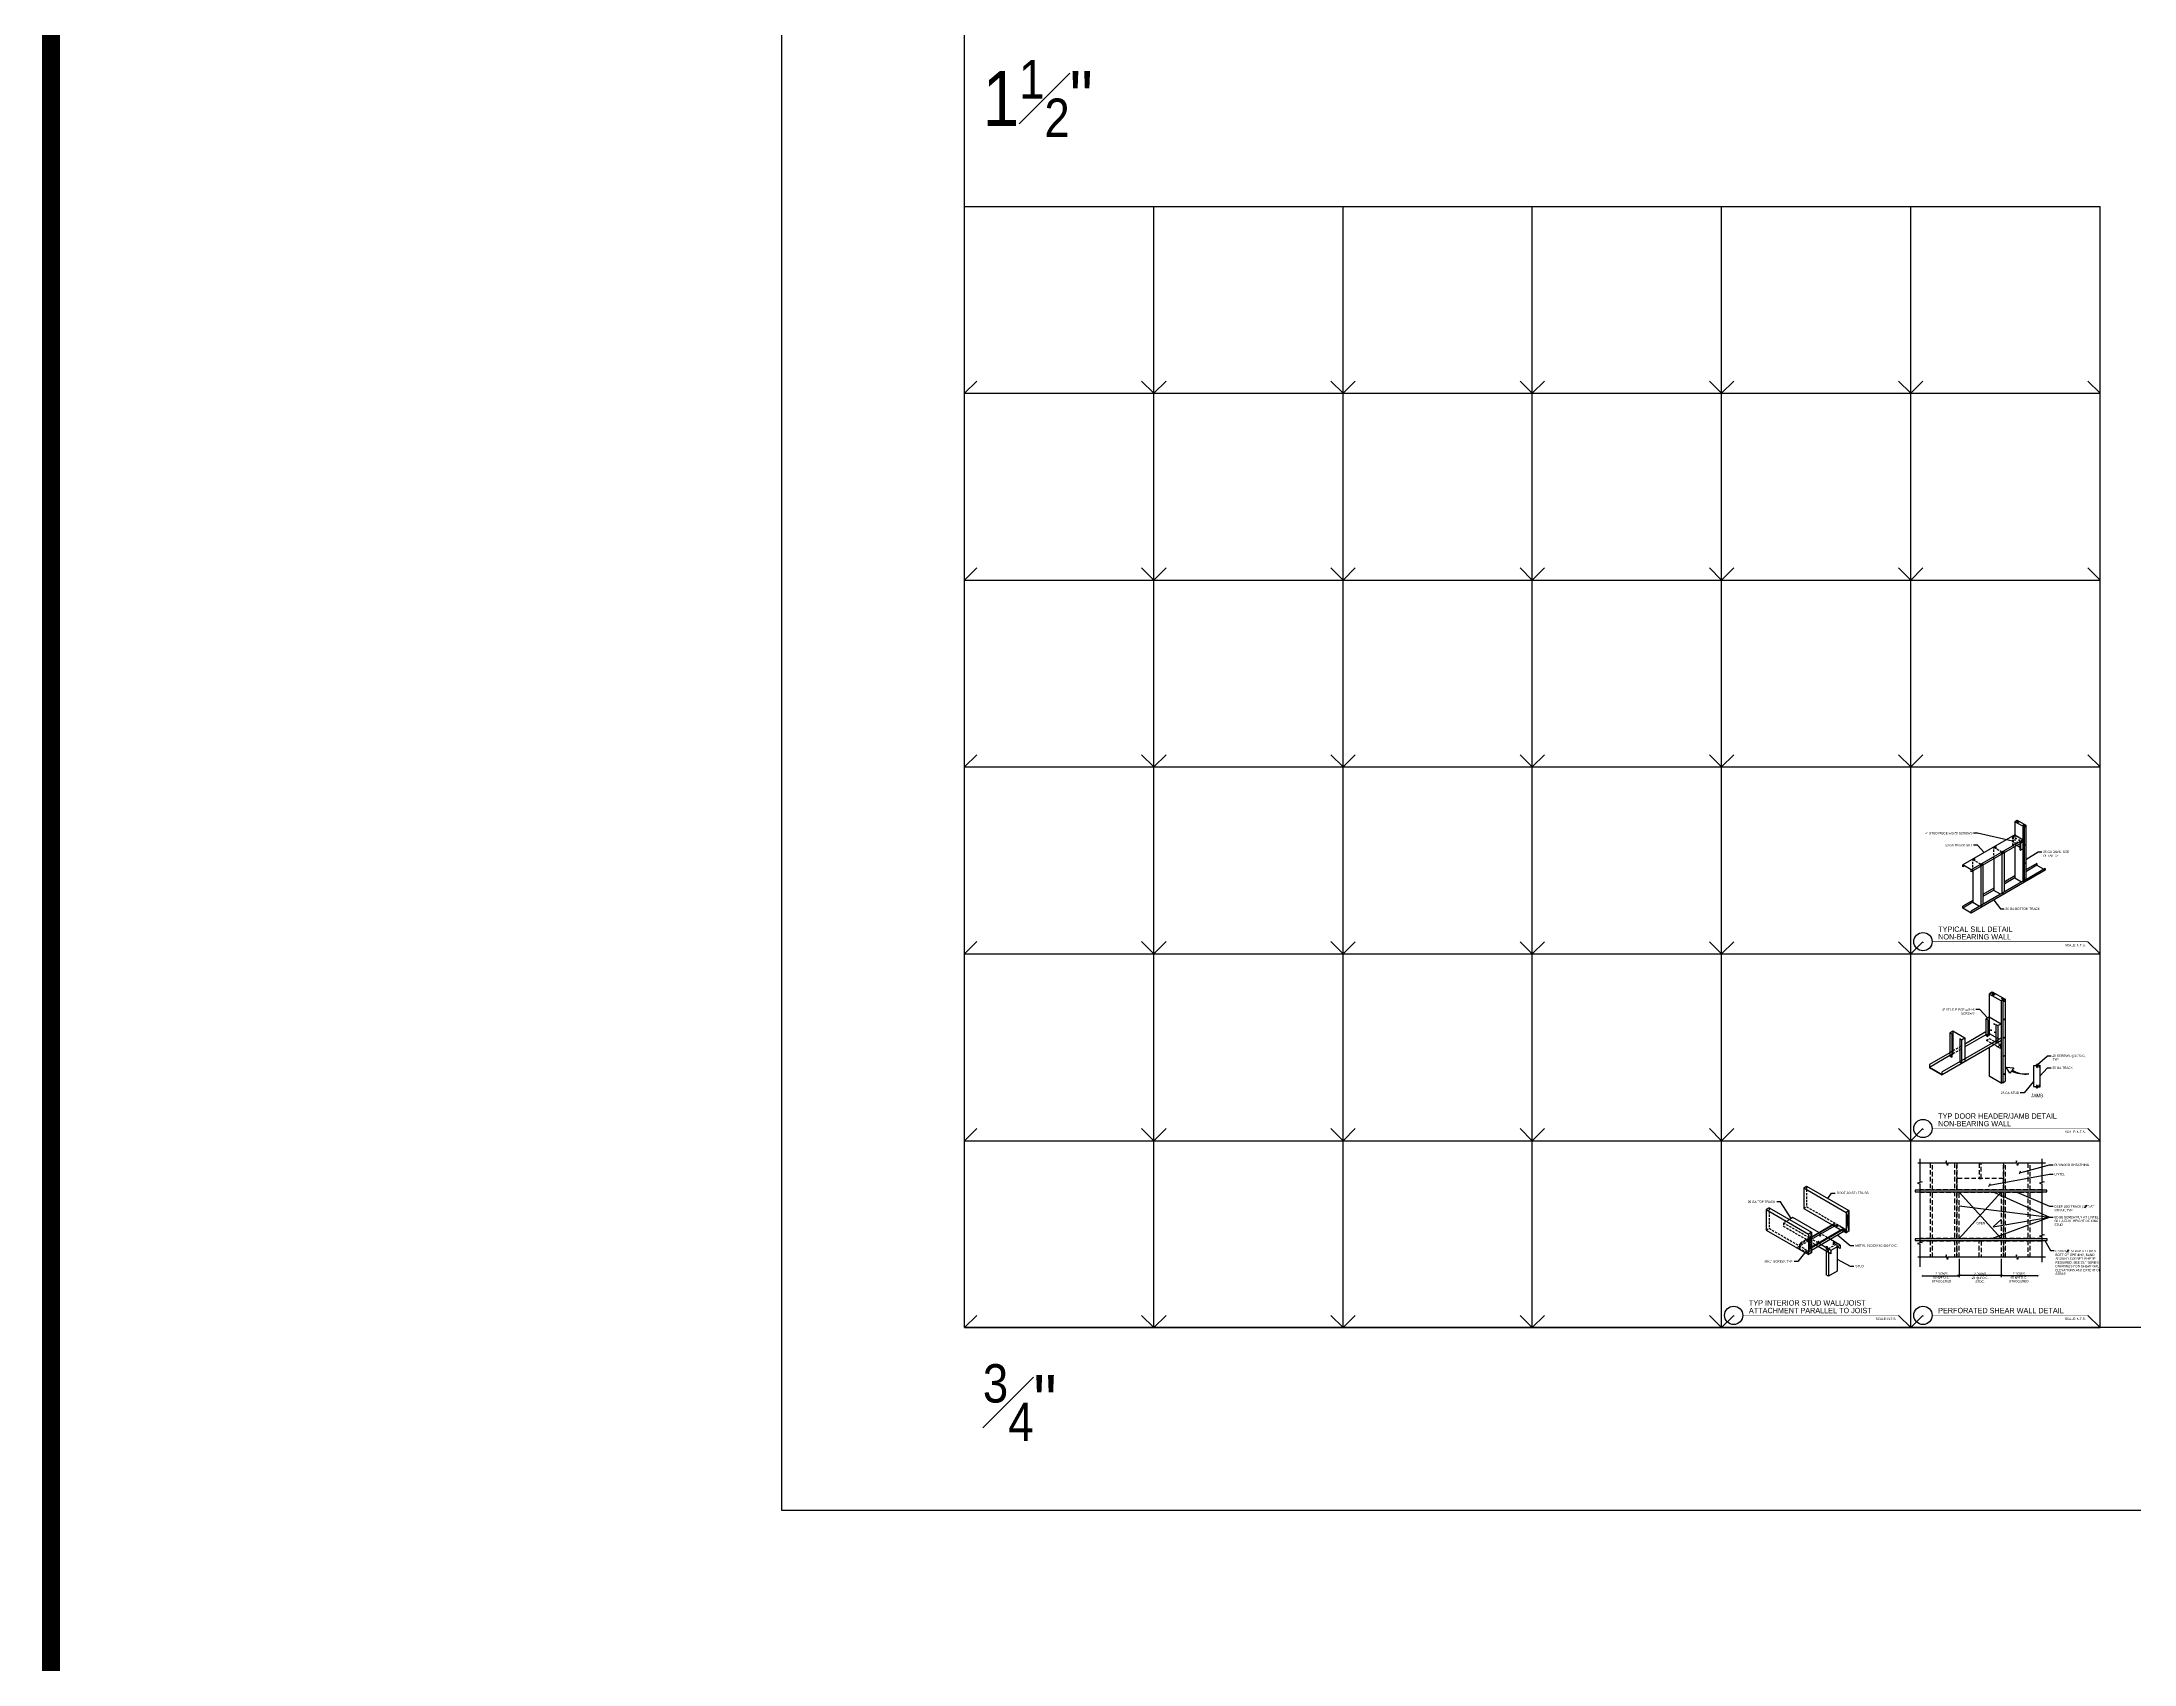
# Model space of a CAD drawing. Header units: inches. Extents: x -16404 to 14624, y -1591 to 16152.
# Drawn here: x -16404 to -15030, y 4939 to 6004 of the extents above; entities that cross this region are included whole.
import ezdxf
from ezdxf.enums import TextEntityAlignment as Align

# ---------------------------------------------------------------- set-up
doc = ezdxf.new("R2010")
doc.units = ezdxf.units.IN
doc.header["$LTSCALE"] = 24
doc.header["$MEASUREMENT"] = 0
for name, pattern in [('DASHED2', [0.375, 0.25, -0.125]), ('HIDDEN', [0.375, 0.25, -0.125]), ('HIDDEN2', [0.1875, 0.125, -0.0625]), ('HIDDEN4', [0.09375, 0.0625, -0.03125])]:
    doc.linetypes.add(name, pattern=pattern)
doc.layers.get('0').update_dxf_attribs({"linetype": 'CONTINUOUS'})
doc.layers.get('DefPoints').update_dxf_attribs({"color": 251, "linetype": 'CONTINUOUS'})
for name, color, linetype in [('S-ANNO-DIMS', 2, 'CONTINUOUS'), ('S-ANNO-NOTE', 4, 'CONTINUOUS'), ('S-BREAK', 2, 'CONTINUOUS'), ('S-NAIL', 2, 'CONTINUOUS'), ('S-SIMPSON', 2, 'CONTINUOUS'), ('S-STEEL', 4, 'CONTINUOUS'), ('S-WOOD', 3, 'CONTINUOUS')]:
    doc.layers.add(name, color=color, linetype=linetype)
doc.layers.add('S-ANNO-GRID-NONPLOT', color=251, linetype='CONTINUOUS', plot=False)
doc.layers.add('S-ANNO-NONPLOT', color=253, linetype='CONTINUOUS', plot=False)
doc.styles.add('Arial', font='arial.ttf', dxfattribs={"width": 0.85})
doc.dimstyles.new('DIM-12$7', dxfattribs={"dimscale": 12, "dimtxt": 0.09375, "dimasz": 0.125, "dimexe": 0.0625, "dimexo": 0.0625, "dimgap": 0.0625, "dimtad": 1, "dimdec": 4, "dimzin": 11, "dimdsep": 46, "dimlunit": 4, "dimtxsty": 'Arial', "dimblk": 'ARCHTICK', "dimcen": 0.125, "dimclrd": 256, "dimclre": 256, "dimclrt": 4, "dimadec": 0, "dimazin": 0, "dimtfac": 0.75, "dimtdec": 4, "dimtofl": 0, "dimtmove": 0, "dimatfit": 3, "dimldrblk": 'ARCHTICK', "dimfxl": 1, "dimfrac": 1, "dimtolj": 1, "dimtzin": 11, "dimarcsym": 0})
doc.dimstyles.new('DIM-16$7', dxfattribs={"dimscale": 16, "dimtxt": 0.008459, "dimasz": 0.109375, "dimexe": 0.0625, "dimexo": 0.0625, "dimgap": 0.0625, "dimtad": 1, "dimdec": 4, "dimzin": 11, "dimdsep": 46, "dimlunit": 4, "dimtxsty": 'Arial', "dimblk": 'ARCHTICK', "dimcen": 0.125, "dimclrd": 256, "dimclre": 256, "dimclrt": 4, "dimadec": 0, "dimazin": 0, "dimtfac": 0.75, "dimtdec": 4, "dimtofl": 0, "dimtmove": 0, "dimatfit": 3, "dimfxl": 1, "dimfrac": 1, "dimtolj": 1, "dimtzin": 11, "dimarcsym": 0})
doc.dimstyles.new('DIM-16_Se', dxfattribs={"dimscale": 16, "dimtxt": 0.09375, "dimasz": 0.109375, "dimexe": 0.0625, "dimexo": 0.0625, "dimgap": 0.0625, "dimtad": 1, "dimdec": 4, "dimzin": 11, "dimdsep": 46, "dimlunit": 4, "dimtxsty": 'Arial', "dimblk": 'ARCHTICK', "dimcen": 0.125, "dimdle": 0.0625, "dimclrd": 256, "dimclre": 256, "dimclrt": 4, "dimadec": 0, "dimazin": 0, "dimtfac": 0.75, "dimtdec": 4, "dimtmove": 0, "dimatfit": 3, "dimfxl": 1, "dimfrac": 1, "dimtolj": 1, "dimtzin": 0, "dimarcsym": 0})

# ---------------------------------------------------------------- blocks, each defined once
blk = doc.blocks.new('_ARCHTICK')
at = {"color": 0, "linetype": 'ByBlock', "const_width": 0.15}
blk.add_lwpolyline([(-0.5, -0.5), (0.5, 0.5)], dxfattribs=at)
blk = doc.blocks.new('*D2163')
at = {"layer": 'DefPoints', "color": 0, "transparency": 16777216}
for p in [(-15145.1, 5206.2), (-15117.6, 5206.2), (-15145.1, 5194.1)]:
    blk.add_point(p, dxfattribs=at)
at = {"layer": 'S-ANNO-DIMS', "lineweight": -2, "transparency": 16777216}
for p, q in [((-15145.1, 5205.2), (-15145.1, 5193.1)), ((-15117.6, 5205.2), (-15117.6, 5193.1)), ((-15116.6, 5194.1), (-15146.1, 5194.1))]:
    blk.add_line(p, q, dxfattribs=at)
at = {"layer": 'S-ANNO-DIMS', "lineweight": -2, "transparency": 16777216, "xscale": 1.75, "yscale": 1.75, "zscale": 1.75, "rotation": 180}
blk.add_blockref('_ARCHTICK', (-15145.1, 5194.1), dxfattribs=at)
at = {"layer": 'S-ANNO-DIMS', "lineweight": -2, "transparency": 16777216, "xscale": 1.75, "yscale": 1.75, "zscale": 1.75}
blk.add_blockref('_ARCHTICK', (-15117.6, 5194.1), dxfattribs=at)
blk = doc.blocks.new('no8x3-4 Sht Mtl Screw')
at = {"color": 2}
for p, q in [((-0.28, 0.22), (-0.28, 0.06)), ((0.2, 0.3), (-0.2, 0.3)), ((-0.12, 0.06), (-0.12, 0.22)), ((-0.09, -0.75), (-0.09, 0)), ((0.09, 0), (0.09, -1.06)), ((0.12, 0.22), (0.12, 0.06)), ((0.28, 0.06), (0.28, 0.22)), ((0.13, -0.35), (-0.13, -0.21)), ((0.13, -0.47), (-0.13, -0.33)), ((0.13, -0.58), (-0.13, -0.45)), ((0.13, -0.71), (-0.13, -0.57)), ((0.13, -0.83), (-0.13, -0.69)), ((0.13, -0.23), (-0.12, -0.1)), ((0, -1.01), (-0.08, -0.84)), ((0.09, -1.06), (0.07, -1.06))]:
    blk.add_line(p, q, dxfattribs=at)
blk.add_lwpolyline([(0.41, 0.06), (0.41, 0), (-0.41, 0), (-0.41, 0.06)], close=True, dxfattribs=at)
for centre, radius, start, end in [((-0.2, 0.22), 0.0799, 90, 180), ((-0.21, 0.15), 0.114, 37.84757, 125.92075), ((0, 0.06), 0.2, 53.1301, 126.8699), ((0.21, 0.15), 0.114, 54.07925, 142.15243), ((0.2, 0.22), 0.0799, 0, 90), ((0.08, -0.76), 0.176, 174.79738, 205.03208), ((0.08, -0.97), 0.0903, 205.79384, 275.82256)]:
    blk.add_arc(centre, radius, start, end, dxfattribs=at)
blk = doc.blocks.new('Se_24x36_DETAILS_GRID')
for p, q in [((0, 23), (7.767, 23)), ((0, 15.333), (0, 23)), ((7.767, 23), (15.535, 23)), ((7.767, 15.333), (7.767, 23)), ((15.535, 23), (23.302, 23)), ((15.535, 15.333), (15.535, 23)), ((23.302, 23), (31.07, 23)), ((23.302, 15.333), (23.302, 23)), ((31.07, 15.333), (31.07, 23)), ((0, 15.333), (0.5, 15.833)), ((7.767, 15.333), (8.267, 15.833)), ((15.535, 15.333), (16.035, 15.833)), ((23.302, 15.333), (23.802, 15.833)), ((0, 15.333), (7.767, 15.333)), ((0, 7.667), (0, 15.333)), ((7.767, 15.333), (15.535, 15.333)), ((7.767, 7.667), (7.767, 15.333)), ((15.535, 15.333), (23.302, 15.333)), ((15.535, 7.667), (15.535, 15.333)), ((23.302, 15.333), (31.07, 15.333)), ((23.302, 7.667), (23.302, 15.333)), ((31.07, 7.667), (31.07, 15.333)), ((0, 7.667), (0.5, 8.167)), ((7.767, 7.667), (8.267, 8.167)), ((15.535, 7.667), (16.035, 8.167)), ((23.302, 7.667), (23.802, 8.167)), ((0, 7.667), (7.767, 7.667)), ((0, 0), (0, 7.667)), ((7.767, 7.667), (15.535, 7.667)), ((7.767, 0), (7.767, 7.667)), ((15.535, 7.667), (23.302, 7.667)), ((15.535, 0), (15.535, 7.667)), ((23.302, 7.667), (31.07, 7.667)), ((23.302, 0), (23.302, 7.667)), ((31.07, 0), (31.07, 7.667)), ((0, 0), (0.5, 0.5)), ((0, 0), (7.767, 0)), ((7.767, 0), (8.267, 0.5)), ((7.767, 0), (15.535, 0)), ((15.535, 0), (16.035, 0.5)), ((15.535, 0), (23.302, 0)), ((23.302, 0), (23.802, 0.5)), ((23.302, 0), (31.07, 0))]:
    blk.add_line(p, q)
at = {"linetype": 'DASHED2', "ltscale": 0.5}
for p, q in [((7.767, 15.333), (7.267, 15.833)), ((15.535, 15.333), (15.035, 15.833)), ((23.302, 15.333), (22.802, 15.833)), ((31.07, 15.333), (30.57, 15.833)), ((7.767, 7.667), (7.267, 8.167)), ((15.535, 7.667), (15.035, 8.167)), ((23.302, 7.667), (22.802, 8.167)), ((31.07, 7.667), (30.57, 8.167)), ((7.767, 0), (7.267, 0.5)), ((15.535, 0), (15.035, 0.5)), ((23.302, 0), (22.802, 0.5)), ((31.07, 0), (30.57, 0.5))]:
    blk.add_line(p, q, dxfattribs=at)
blk = doc.blocks.new('*U547')
at = {"const_width": 0.25}
for points in [[(-6, 0, -1), (6, 0, 3.732051)], [(-6, 0, 1), (6, 0, -3.732051)]]:
    blk.add_lwpolyline(points, format="xyb", dxfattribs=at)
blk.add_lwpolyline([(6, 0), (108.3, 0)], dxfattribs=at)
blk.add_circle((0, 0), 6)
at = {"style": 'Arial', "width": 0.85}
blk.add_attdef('#', text='', height=4, dxfattribs=at).set_placement((0, 0), align=Align.MIDDLE_CENTER)
for tag, p in [('DWG_TITLE_1', (10, 8.2)), ('DWG_TITLE_2', (10, 3.2))]:
    blk.add_attdef(tag, text='', height=3.5, dxfattribs=at).set_placement(p, align=Align.MIDDLE_LEFT)
blk.add_attdef('SCALE', text='', height=1.5, dxfattribs=at).set_placement((106.8, -1.5), align=Align.TOP_RIGHT)

msp = doc.modelspace()

# ---------------------------------------------------------------- linework, layer by layer
at = {"color": 2, "const_width": 12}
msp.add_lwpolyline([(-16398.26811, 9600), (-2578.46748, 9600), (-2578.46748, 0), (-16398.26811, 0)], close=True, dxfattribs=at)
at = {"layer": 'S-ANNO-GRID-NONPLOT'}
for p, q in [((-15798.26811, 5896), (-15673.98932, 5896)), ((-15798.26811, 5773.33333), (-15798.26811, 5896)), ((-15673.98932, 5896), (-15549.71052, 5896)), ((-15673.98932, 5773.33333), (-15673.98932, 5896)), ((-15549.71052, 5773.33333), (-15549.71052, 5896)), ((-15798.26811, 5773.33333), (-15790.26811, 5781.33333)), ((-15798.26811, 5773.33333), (-15673.98932, 5773.33333)), ((-15798.26811, 5650.66667), (-15798.26811, 5773.33333)), ((-15673.98932, 5773.33333), (-15681.98932, 5781.33333)), ((-15673.98932, 5773.33333), (-15665.98932, 5781.33333)), ((-15673.98932, 5773.33333), (-15549.71052, 5773.33333)), ((-15673.98932, 5650.66667), (-15673.98932, 5773.33333)), ((-15549.71052, 5773.33333), (-15557.71052, 5781.33333)), ((-15549.71052, 5650.66667), (-15549.71052, 5773.33333)), ((-15798.26811, 5650.66667), (-15790.26811, 5658.66667)), ((-15798.26811, 5650.66667), (-15673.98932, 5650.66667)), ((-15798.26811, 5528), (-15798.26811, 5650.66667)), ((-15673.98932, 5650.66667), (-15681.98932, 5658.66667)), ((-15673.98932, 5650.66667), (-15665.98932, 5658.66667)), ((-15673.98932, 5650.66667), (-15549.71052, 5650.66667)), ((-15673.98932, 5528), (-15673.98932, 5650.66667)), ((-15549.71052, 5650.66667), (-15557.71052, 5658.66667)), ((-15549.71052, 5528), (-15549.71052, 5650.66667)), ((-15798.26811, 5528), (-15790.26811, 5536)), ((-15798.26811, 5528), (-15673.98932, 5528)), ((-15798.26811, 5405.33333), (-15798.26811, 5528)), ((-15798.26811, 5528), (-15673.98932, 5528)), ((-15673.98932, 5528), (-15681.98932, 5536)), ((-15673.98932, 5528), (-15665.98932, 5536)), ((-15673.98932, 5528), (-15549.71052, 5528)), ((-15673.98932, 5405.33333), (-15673.98932, 5528)), ((-15673.98932, 5528), (-15549.71052, 5528)), ((-15549.71052, 5528), (-15557.71052, 5536)), ((-15549.71052, 5405.33333), (-15549.71052, 5528)), ((-15798.26811, 5405.33333), (-15790.26811, 5413.33333)), ((-15798.26811, 5405.33333), (-15673.98932, 5405.33333)), ((-15798.26811, 5282.66667), (-15798.26811, 5405.33333)), ((-15673.98932, 5405.33333), (-15681.98932, 5413.33333)), ((-15673.98932, 5405.33333), (-15665.98932, 5413.33333)), ((-15673.98932, 5405.33333), (-15549.71052, 5405.33333)), ((-15673.98932, 5282.66667), (-15673.98932, 5405.33333)), ((-15549.71052, 5405.33333), (-15557.71052, 5413.33333)), ((-15549.71052, 5282.66667), (-15549.71052, 5405.33333)), ((-15798.26811, 5282.66667), (-15790.26811, 5290.66667)), ((-15673.98932, 5282.66667), (-15681.98932, 5290.66667)), ((-15673.98932, 5282.66667), (-15665.98932, 5290.66667)), ((-15549.71052, 5282.66667), (-15557.71052, 5290.66667)), ((-15798.26811, 5282.66667), (-15673.98932, 5282.66667)), ((-15798.26811, 5160), (-15798.26811, 5282.66667)), ((-15673.98932, 5282.66667), (-15549.71052, 5282.66667)), ((-15673.98932, 5160), (-15673.98932, 5282.66667)), ((-15549.71052, 5160), (-15549.71052, 5282.66667)), ((-15798.26811, 5160), (-15790.26811, 5168)), ((-15673.98932, 5160), (-15681.98932, 5168)), ((-15673.98932, 5160), (-15665.98932, 5168)), ((-15549.71052, 5160), (-15557.71052, 5168)), ((-15798.26811, 5160), (-15673.98932, 5160)), ((-15673.98932, 5160), (-15549.71052, 5160))]:
    msp.add_line(p, q, dxfattribs=at)
msp.add_lwpolyline([(-13183.31796, 5160), (-15798.26811, 5160), (-15798.26811, 6720), (-13183.31796, 6720)], close=True, dxfattribs=at)
at = {"layer": 'S-ANNO-NONPLOT', "color": 6}
msp.add_lwpolyline([(-13063.31796, 5040), (-15918.26811, 5040), (-15918.26811, 6840), (-13063.31796, 6840)], close=True, dxfattribs=at)
at = {"layer": 'S-ANNO-NOTE', "color": 1}
for p, q in [((-15145.06323, 5248.91946), (-15117.56324, 5218.41946)), ((-15117.56324, 5248.91946), (-15145.06323, 5218.41946))]:
    msp.add_line(p, q, dxfattribs=at)
at = {"layer": 'S-ANNO-NOTE', "color": 2}
msp.add_lwpolyline([(-15110.17684, 5329.19805, 0.205130581), (-15099.40116, 5326.61635, -0.1587507016), (-15110.75437, 5328.26726), (-15111.74321, 5326.92861), (-15114.13427, 5330.87981), (-15109.28989, 5330.40902)], format="xyb", close=True, dxfattribs=at)
at = {"layer": 'S-BREAK'}
for points in [[(-15171.00263, 5270.87246), (-15171.00263, 5255.95356), (-15169.44593, 5255.57498), (-15172.55934, 5254.81784), (-15171.00263, 5254.43926), (-15171.00263, 5216.29362), (-15169.44593, 5215.91505), (-15172.55934, 5215.1579), (-15171.00263, 5214.77932), (-15171.00263, 5199.79994)], [(-15088.46638, 5267.91399), (-15106.3215, 5267.91399), (-15106.70007, 5266.35729), (-15107.45722, 5269.4707), (-15107.83579, 5267.91399), (-15152.42316, 5267.91399), (-15152.80173, 5266.35729), (-15153.55888, 5269.4707), (-15153.93745, 5267.91399), (-15172.20093, 5267.91399)], [(-15090.74271, 5270.87246), (-15090.74271, 5255.95356), (-15089.18601, 5255.57498), (-15092.29941, 5254.81784), (-15090.74271, 5254.43926), (-15090.74271, 5221.22076), (-15089.18601, 5220.84218), (-15092.29941, 5220.08504), (-15090.74271, 5219.70646), (-15090.74271, 5202.90862)], [(-15088.46638, 5206.18059), (-15106.3215, 5206.18059), (-15106.70007, 5204.62389), (-15107.45722, 5207.7373), (-15107.83579, 5206.18059), (-15152.42316, 5206.18059), (-15152.80173, 5204.62389), (-15153.55888, 5207.7373), (-15153.93745, 5206.18059), (-15172.20093, 5206.18059)]]:
    msp.add_lwpolyline(points, dxfattribs=at)
at = {"layer": 'S-SIMPSON', "color": 4}
for points in [[(-15105.73905, 5491.72802), (-15106.43308, 5492.12872), (-15106.08607, 5491.92837), (-15106.08607, 5491.52684), (-15106.08607, 5492.3299)], [(-15102.42923, 5489.8171), (-15103.12326, 5490.2178), (-15102.77625, 5490.01745), (-15102.77625, 5489.61592), (-15102.77625, 5490.41897)], [(-15101.66055, 5488.96157), (-15102.35458, 5488.56087), (-15102.00756, 5488.76122), (-15102.00756, 5488.35969), (-15102.00756, 5489.16275)], [(-15116.03868, 5472.04721), (-15116.73271, 5471.64651), (-15116.38569, 5471.84686), (-15116.38569, 5471.44533), (-15116.38569, 5472.24839)], [(-15103.71108, 5479.03845), (-15104.40511, 5478.63775), (-15104.05809, 5478.8381), (-15104.05809, 5478.43657), (-15104.05809, 5479.23963)], [(-15101.66055, 5476.96157), (-15102.35458, 5476.56087), (-15102.00756, 5476.76122), (-15102.00756, 5476.35969), (-15102.00756, 5477.16275)], [(-15129.89509, 5464.04721), (-15130.58912, 5463.64651), (-15130.2421, 5463.84686), (-15130.2421, 5463.44533), (-15130.2421, 5464.24839)], [(-15101.66055, 5464.96157), (-15102.35458, 5464.56087), (-15102.00756, 5464.76122), (-15102.00756, 5464.35969), (-15102.00756, 5465.16275)], [(-15116.03868, 5444.8516), (-15116.73271, 5444.4509), (-15116.38569, 5444.65125), (-15116.38569, 5444.24972), (-15116.38569, 5445.05278)], [(-15102.11443, 5452.89077), (-15102.80846, 5452.49007), (-15102.46144, 5452.69042), (-15102.46144, 5452.28889), (-15102.46144, 5453.09195)], [(-15101.61865, 5454.4405), (-15102.31268, 5454.0398), (-15101.96567, 5454.24015), (-15101.96567, 5453.83862), (-15101.96567, 5454.64167)], [(-15100.28907, 5453.94464), (-15100.9831, 5453.54394), (-15100.63609, 5453.74429), (-15100.63609, 5453.34276), (-15100.63609, 5454.14582)], [(-15129.89509, 5436.8516), (-15130.58912, 5436.4509), (-15130.2421, 5436.65125), (-15130.2421, 5436.24972), (-15130.2421, 5437.05278)], [(-15121.60825, 5378.49143), (-15122.30228, 5378.89213), (-15121.95527, 5378.69178), (-15121.95527, 5378.29025), (-15121.95527, 5379.09331)], [(-15116.51913, 5375.55323), (-15117.21316, 5375.95393), (-15116.86615, 5375.75358), (-15116.86615, 5375.35205), (-15116.86615, 5376.15511)], [(-15115.28903, 5374.49343), (-15115.98306, 5374.09273), (-15115.63605, 5374.29308), (-15115.63605, 5373.89155), (-15115.63605, 5374.6946)], [(-15115.28903, 5362.49343), (-15115.98306, 5362.09273), (-15115.63605, 5362.29308), (-15115.63605, 5361.89155), (-15115.63605, 5362.6946)], [(-15125.24595, 5352.28204), (-15125.94142, 5351.88051), (-15125.59369, 5352.08127), (-15125.24667, 5351.88092), (-15125.9407, 5352.28162)], [(-15117.76539, 5346.06748), (-15118.45942, 5345.66679), (-15118.1124, 5345.86713), (-15118.1124, 5345.46561), (-15118.1124, 5346.26866)], [(-15115.28903, 5350.49343), (-15115.98306, 5350.09273), (-15115.63605, 5350.29308), (-15115.63605, 5349.89155), (-15115.63605, 5350.6946)], [(-15115.28903, 5338.49343), (-15115.98306, 5338.09273), (-15115.63605, 5338.29308), (-15115.63605, 5337.89155), (-15115.63605, 5338.6946)], [(-15115.28903, 5326.49343), (-15115.98306, 5326.09273), (-15115.63605, 5326.29308), (-15115.63605, 5325.89155), (-15115.63605, 5326.6946)], [(-15225.01649, 5226.83884), (-15225.71196, 5226.43731), (-15225.36422, 5226.63808), (-15225.01721, 5226.43773), (-15225.71124, 5226.83843)], [(-15220.19651, 5224.35368), (-15220.89198, 5223.95215), (-15220.54424, 5224.15292), (-15220.19723, 5223.95257), (-15220.89126, 5224.35327)], [(-15249.42588, 5212.74607), (-15250.12135, 5212.34455), (-15249.77361, 5212.54531), (-15249.4266, 5212.34496), (-15250.12063, 5212.74566)], [(-15245.17561, 5210.29218), (-15245.87107, 5209.89065), (-15245.52334, 5210.09141), (-15245.17633, 5209.89106), (-15245.87036, 5210.29176)], [(-15237.24508, 5216.47367), (-15237.94054, 5216.07214), (-15237.59281, 5216.2729), (-15237.2458, 5216.07255), (-15237.93983, 5216.47325)], [(-15235.87336, 5220.47535), (-15236.56883, 5220.07382), (-15236.2211, 5220.27458), (-15235.87408, 5220.07423), (-15236.56811, 5220.47493)], [(-15231.29143, 5210.75018), (-15231.98547, 5211.15088), (-15231.63845, 5210.95053), (-15231.63845, 5210.549), (-15231.63845, 5211.35206)]]:
    msp.add_lwpolyline(points, dxfattribs=at)
at = {"layer": 'S-STEEL', "color": 2}
for p, q in [((-15108.61234, 5483.4169), (-15142.76714, 5463.69761)), ((-15108.61234, 5483.4169), (-15102.98317, 5480.1669)), ((-15108.42188, 5492.10122), (-15107.01459, 5492.91372)), ((-15103.17363, 5489.07114), (-15108.42188, 5492.10122)), ((-15108.42188, 5492.10122), (-15108.42188, 5483.30694)), ((-15108.12019, 5492.49532), (-15107.03766, 5493.12032)), ((-15108.12019, 5492.49532), (-15108.12019, 5492.2754)), ((-15107.03766, 5493.12032), (-15101.41435, 5489.8737)), ((-15107.03766, 5493.12032), (-15107.03766, 5492.9004)), ((-15107.01459, 5492.91372), (-15107.01459, 5491.28872)), ((-15107.01459, 5492.91372), (-15106.58158, 5492.66372)), ((-15106.58158, 5492.66372), (-15106.58158, 5491.03872)), ((-15103.17363, 5489.07114), (-15101.76634, 5489.88364)), ((-15103.17363, 5489.07114), (-15103.17363, 5480.27686)), ((-15101.41435, 5489.8737), (-15102.49688, 5489.2487)), ((-15102.49688, 5489.2487), (-15102.49688, 5453.16476)), ((-15102.19935, 5490.13364), (-15102.19935, 5489.63364)), ((-15102.19935, 5490.13364), (-15101.76634, 5489.88364)), ((-15101.76634, 5489.88364), (-15101.76634, 5489.67048)), ((-15101.41435, 5489.8737), (-15101.41435, 5453.783)), ((-15102.98317, 5480.1669), (-15137.13798, 5460.44761)), ((-15102.98317, 5478.9169), (-15137.13798, 5459.19761)), ((-15117.03004, 5470.80694), (-15117.03004, 5444.9872)), ((-15115.62275, 5471.61944), (-15115.62275, 5445.7997)), ((-15108.42188, 5475.77686), (-15108.42188, 5454.9872)), ((-15105.2204, 5475.25023), (-15107.27721, 5476.43773)), ((-15105.2204, 5477.62523), (-15105.2204, 5473.62523)), ((-15105.2204, 5473.62523), (-15104.78739, 5473.37523)), ((-15104.78739, 5477.87523), (-15104.78739, 5473.37523)), ((-15104.78739, 5473.37523), (-15103.3801, 5474.18773)), ((-15103.3801, 5478.68773), (-15103.3801, 5474.18773)), ((-15103.17363, 5478.80694), (-15103.17363, 5452.9872)), ((-15102.98317, 5480.1669), (-15102.98317, 5478.9169)), ((-15142.76714, 5462.44761), (-15142.76714, 5463.69761)), ((-15137.13798, 5460.44761), (-15142.76714, 5463.69761)), ((-15141.68461, 5463.07261), (-15142.76714, 5462.44761)), ((-15137.13798, 5459.19761), (-15137.13798, 5460.44761)), ((-15088.50436, 5460.20651), (-15137.13798, 5432.12788)), ((-15136.13469, 5459.77686), (-15136.13469, 5438.9872)), ((-15130.88644, 5462.80694), (-15130.88644, 5436.9872)), ((-15129.47915, 5463.61944), (-15129.47915, 5437.7997)), ((-15122.27829, 5467.77686), (-15122.27829, 5446.9872)), ((-15108.42188, 5456.45713), (-15115.62275, 5452.2997)), ((-15108.42188, 5455.20713), (-15115.62275, 5451.0497)), ((-15094.13353, 5464.70651), (-15101.41435, 5460.50292)), ((-15094.13353, 5463.45651), (-15101.41435, 5459.25292)), ((-15088.50436, 5461.45651), (-15101.41435, 5454.00292)), ((-15088.50436, 5461.45651), (-15088.50436, 5460.20651)), ((-15102.49688, 5453.37792), (-15137.13798, 5433.37788)), ((-15122.27829, 5448.45713), (-15129.47915, 5444.2997)), ((-15122.27829, 5447.20713), (-15129.47915, 5443.0497)), ((-15117.92211, 5444.47217), (-15122.27829, 5446.9872)), ((-15104.0657, 5452.47217), (-15108.42188, 5454.9872)), ((-15101.41435, 5453.783), (-15102.49103, 5453.16138)), ((-15136.13469, 5440.45713), (-15142.76714, 5436.62788)), ((-15136.13469, 5439.20713), (-15142.76714, 5435.37788)), ((-15142.76714, 5435.37788), (-15142.76714, 5436.62788)), ((-15137.13798, 5432.12788), (-15142.76714, 5435.37788)), ((-15137.13798, 5432.12788), (-15137.13798, 5433.37788)), ((-15131.77852, 5436.47217), (-15136.13469, 5438.9872)), ((-15125.43048, 5378.96339), (-15123.31955, 5380.18214)), ((-15125.43048, 5378.96339), (-15125.43048, 5353.12414)), ((-15117.55811, 5374.41827), (-15125.43048, 5378.96339)), ((-15124.9584, 5379.56583), (-15123.3346, 5380.50333)), ((-15124.9584, 5379.56583), (-15124.9584, 5379.23595)), ((-15123.3346, 5380.50333), (-15114.89085, 5375.62833)), ((-15123.3346, 5380.50333), (-15123.3346, 5380.17345)), ((-15123.31955, 5380.18214), (-15123.31955, 5377.74464)), ((-15123.31955, 5380.18214), (-15122.67003, 5379.80714)), ((-15122.67003, 5379.80714), (-15122.67003, 5377.36964)), ((-15117.55811, 5374.41827), (-15115.44717, 5375.63702)), ((-15117.55811, 5374.41827), (-15117.55811, 5350.12414)), ((-15114.89085, 5375.62833), (-15116.51465, 5374.69083)), ((-15116.51465, 5374.69083), (-15116.51465, 5320.75613)), ((-15116.09669, 5376.01202), (-15115.44717, 5375.63702)), ((-15116.09669, 5376.01202), (-15116.09669, 5375.26202)), ((-15115.44717, 5375.63702), (-15115.44717, 5375.30714)), ((-15114.89085, 5375.62833), (-15114.89085, 5321.69363)), ((-15127.53194, 5362.77498), (-15125.43048, 5363.98826)), ((-15127.53194, 5362.77498), (-15127.53194, 5351.89045)), ((-15127.53194, 5362.77498), (-15126.23874, 5362.02835)), ((-15126.23874, 5362.02835), (-15126.23874, 5351.14382)), ((-15125.43048, 5363.98826), (-15117.59346, 5359.46355)), ((-15120.98812, 5358.99691), (-15120.98812, 5348.11238)), ((-15120.98812, 5358.99691), (-15119.69492, 5358.25027)), ((-15119.69492, 5358.25027), (-15117.59346, 5359.46355)), ((-15117.59346, 5363.92191), (-15117.59346, 5350.10373)), ((-15117.27242, 5350.28908), (-15156.17036, 5327.83134)), ((-15117.27242, 5348.41408), (-15156.17036, 5325.95634)), ((-15151.29336, 5353.51467), (-15149.1919, 5354.72795)), ((-15151.29336, 5353.51467), (-15151.29336, 5338.17179)), ((-15151.29336, 5353.51467), (-15150.00016, 5352.76804)), ((-15150.00016, 5352.76804), (-15150.00016, 5337.42516)), ((-15149.1919, 5354.72795), (-15141.35488, 5350.20324)), ((-15149.1919, 5354.72795), (-15149.1919, 5339.38507)), ((-15144.74954, 5349.7366), (-15144.74954, 5334.42516)), ((-15144.74954, 5349.7366), (-15143.45634, 5348.98997)), ((-15143.45634, 5348.98997), (-15141.35488, 5350.20324)), ((-15143.45634, 5348.98997), (-15143.45634, 5335.17179)), ((-15143.45634, 5348.98997), (-15143.45634, 5348.67166)), ((-15127.53194, 5354.11574), (-15141.35488, 5346.13507)), ((-15127.53194, 5352.24074), (-15141.35488, 5344.26007)), ((-15141.35488, 5350.20324), (-15141.35488, 5336.38507)), ((-15127.53194, 5351.91086), (-15125.43048, 5353.12414)), ((-15127.53194, 5351.89045), (-15126.23874, 5351.14382)), ((-15125.43048, 5353.12414), (-15118.89622, 5349.35158)), ((-15120.98812, 5348.11238), (-15119.69492, 5347.36574)), ((-15119.69492, 5358.25027), (-15119.69492, 5347.36574)), ((-15117.55811, 5348.24914), (-15117.55811, 5320.48358)), ((-15117.27242, 5348.41408), (-15117.27242, 5350.28908)), ((-15151.29336, 5340.39708), (-15164.61411, 5332.70634)), ((-15151.29336, 5338.52208), (-15164.61411, 5330.83134)), ((-15164.61411, 5332.70634), (-15164.61411, 5330.83134)), ((-15151.29336, 5338.17179), (-15149.1919, 5339.38507)), ((-15151.29336, 5338.17179), (-15150.00016, 5337.42516)), ((-15125.43048, 5343.70402), (-15125.43048, 5325.02869)), ((-15117.99005, 5343.27374), (-15119.4307, 5344.1055)), ((-15117.99005, 5344.93725), (-15117.99005, 5343.27374)), ((-15156.17036, 5325.95634), (-15164.61411, 5330.83134)), ((-15164.61411, 5330.83134), (-15156.17036, 5325.95634)), ((-15156.17036, 5325.95634), (-15156.17036, 5327.83134)), ((-15117.55811, 5320.48358), (-15125.43048, 5325.02869)), ((-15117.55811, 5320.48358), (-15116.51465, 5321.08602)), ((-15116.51465, 5320.75613), (-15114.89085, 5321.69363)), ((-15254.38882, 5232.15341), (-15256.5641, 5230.89751)), ((-15237.35356, 5222.3181), (-15254.38882, 5232.15341)), ((-15242.12559, 5219.56297), (-15227.12864, 5228.22146)), ((-15226.69562, 5227.97146), (-15242.12559, 5219.06297)), ((-15242.12559, 5217.93797), (-15227.12864, 5226.59646)), ((-15221.26083, 5224.83369), (-15242.12559, 5212.78741)), ((-15242.12559, 5212.28741), (-15220.82782, 5224.58369)), ((-15220.77418, 5222.98965), (-15242.12559, 5210.66241)), ((-15227.12864, 5228.22146), (-15226.69562, 5227.97146)), ((-15227.12864, 5226.59646), (-15227.12864, 5227.72146)), ((-15227.12864, 5226.59646), (-15222.66812, 5224.02119)), ((-15220.82782, 5224.58369), (-15221.26083, 5224.83369)), ((-15220.82782, 5222.95869), (-15220.82782, 5224.58369)), ((-15229.26401, 5208.37053), (-15237.67963, 5213.22929)), ((-15229.26401, 5210.6476), (-15235.70763, 5214.36782)), ((-15232.50058, 5210.23916), (-15232.50058, 5194.52721)), ((-15230.84633, 5209.28408), (-15230.84633, 5193.66014)), ((-15223.20184, 5214.1476), (-15229.64545, 5217.86782)), ((-15223.20184, 5214.1476), (-15229.26401, 5210.6476)), ((-15229.26401, 5210.6476), (-15229.26401, 5208.37053)), ((-15223.20184, 5211.87053), (-15225.17383, 5213.00906)), ((-15225.14827, 5213.02382), (-15225.14827, 5196.94743)), ((-15223.20184, 5214.1476), (-15223.20184, 5211.87053))]:
    msp.add_line(p, q, dxfattribs=at)
at = {"layer": 'S-STEEL', "color": 1, "linetype": 'HIDDEN4'}
for p, q in [((-15109.98354, 5482.37523), (-15108.57625, 5483.18773)), ((-15103.3801, 5480.18773), (-15108.57625, 5483.18773)), ((-15108.57625, 5483.18773), (-15108.57625, 5477.18773)), ((-15122.27829, 5475.16084), (-15120.87099, 5475.97334)), ((-15117.03004, 5472.13076), (-15122.27829, 5475.16084)), ((-15122.27829, 5467.77686), (-15122.27829, 5475.16084)), ((-15120.87099, 5474.34834), (-15120.87099, 5475.97334)), ((-15115.62275, 5472.94326), (-15117.03004, 5472.13076)), ((-15117.03004, 5470.80694), (-15117.03004, 5472.13076)), ((-15115.62275, 5471.61944), (-15115.62275, 5472.94326)), ((-15109.98354, 5482.37523), (-15109.98354, 5476.37523)), ((-15109.98354, 5476.37523), (-15109.55053, 5476.12523)), ((-15109.55053, 5482.12523), (-15109.55053, 5476.12523)), ((-15109.55053, 5476.62523), (-15108.57625, 5477.18773)), ((-15107.27721, 5476.43773), (-15108.57625, 5477.18773)), ((-15105.2204, 5479.62523), (-15105.2204, 5477.62523)), ((-15105.2204, 5479.62523), (-15104.78739, 5479.37523)), ((-15104.78739, 5479.37523), (-15103.3801, 5480.18773)), ((-15104.78739, 5479.37523), (-15104.78739, 5477.87523)), ((-15103.3801, 5480.18773), (-15103.3801, 5478.68773)), ((-15136.13469, 5467.16084), (-15134.7274, 5467.97334)), ((-15130.88644, 5464.13076), (-15136.13469, 5467.16084)), ((-15136.13469, 5459.77686), (-15136.13469, 5467.16084)), ((-15134.7274, 5466.34834), (-15134.7274, 5467.97334)), ((-15129.47915, 5464.94326), (-15130.88644, 5464.13076)), ((-15130.88644, 5462.80694), (-15130.88644, 5464.13076)), ((-15129.47915, 5463.61944), (-15129.47915, 5464.94326)), ((-15127.21695, 5348.60089), (-15125.26839, 5349.72589)), ((-15119.93861, 5344.39874), (-15127.21695, 5348.60089)), ((-15117.99005, 5345.52374), (-15125.26839, 5349.72589)), ((-15119.93861, 5344.39874), (-15117.99005, 5345.52374)), ((-15117.99005, 5344.93725), (-15117.99005, 5345.52374)), ((-15144.10294, 5344.54847), (-15151.29336, 5340.39708)), ((-15144.10294, 5342.67347), (-15151.29336, 5338.52208)), ((-15144.74954, 5334.42516), (-15144.74954, 5334.39371)), ((-15144.74954, 5334.39371), (-15143.45634, 5333.64708)), ((-15143.45634, 5335.17179), (-15143.45634, 5333.64708)), ((-15143.45634, 5333.64708), (-15141.35488, 5334.86036)), ((-15141.35488, 5336.38507), (-15141.35488, 5334.86036)), ((-15245.31809, 5252.84072), (-15245.31809, 5239.39189)), ((-15269.94447, 5238.62267), (-15269.94447, 5225.17385)), ((-15247.20156, 5238.24751), (-15245.31809, 5239.39189)), ((-15245.31809, 5239.39189), (-15217.49921, 5223.33066)), ((-15271.82794, 5224.02946), (-15269.94447, 5225.17385)), ((-15269.94447, 5225.17385), (-15242.12559, 5209.11261)), ((-15256.5641, 5230.89751), (-15260.451, 5228.65341)), ((-15235.70763, 5214.36782), (-15260.451, 5228.65341)), ((-15260.451, 5228.65341), (-15260.451, 5226.37635)), ((-15237.67963, 5213.22929), (-15260.451, 5226.37635)), ((-15229.64545, 5217.86782), (-15237.35356, 5222.3181)), ((-15227.12864, 5226.6584), (-15228.48229, 5227.43993)), ((-15227.12864, 5226.59646), (-15225.43551, 5227.57399)), ((-15227.12864, 5226.6584), (-15222.61448, 5224.05215)), ((-15225.43551, 5227.57399), (-15219.13469, 5223.93621)), ((-15222.61448, 5224.05215), (-15220.82782, 5223.02062)), ((-15220.77418, 5222.98965), (-15219.13469, 5223.93621)), ((-15249.81791, 5213.49681), (-15251.34266, 5212.61649)), ((-15245.04184, 5208.97871), (-15251.34266, 5212.61649)), ((-15242.12559, 5219.56297), (-15249.81791, 5215.12181)), ((-15242.12559, 5217.93797), (-15249.81791, 5213.49681)), ((-15249.81791, 5215.12181), (-15249.3849, 5214.87181)), ((-15249.81791, 5213.49681), (-15249.81791, 5215.12181)), ((-15249.3849, 5214.87181), (-15242.12559, 5219.06297)), ((-15243.51709, 5209.85903), (-15245.04184, 5208.97871)), ((-15242.12559, 5212.78741), (-15243.95011, 5211.73403)), ((-15243.51709, 5211.48403), (-15243.95011, 5211.73403)), ((-15242.12559, 5212.28741), (-15243.51709, 5211.48403)), ((-15243.51709, 5209.85903), (-15243.51709, 5211.48403)), ((-15231.74806, 5213.23888), (-15232.50058, 5212.80442)), ((-15232.50058, 5212.80442), (-15232.50058, 5210.23916)), ((-15232.50058, 5212.80442), (-15230.84633, 5211.84934)), ((-15231.74806, 5213.23888), (-15231.74806, 5212.36996)), ((-15230.84633, 5211.84934), (-15225.14827, 5215.13912)), ((-15230.84633, 5209.28408), (-15230.84633, 5211.84934)), ((-15227.0054, 5216.21133), (-15227.75791, 5215.77687)), ((-15227.75791, 5215.77687), (-15227.75791, 5213.63244)), ((-15227.0054, 5216.21133), (-15227.0054, 5214.06691)), ((-15225.14827, 5215.13912), (-15227.0054, 5216.21133)), ((-15225.14827, 5213.02382), (-15225.14827, 5215.13912))]:
    msp.add_line(p, q, dxfattribs=at)
at = {"layer": 'S-STEEL', "color": 1, "linetype": 'HIDDEN'}
for p, q in [((-15109.98354, 5482.37523), (-15109.55053, 5482.12523)), ((-15119.4307, 5344.1055), (-15119.93861, 5344.39874)), ((-15242.12559, 5210.66241), (-15243.51709, 5209.85903))]:
    msp.add_line(p, q, dxfattribs=at)
at = {"layer": 'S-STEEL'}
for p, q in [((-15117.76539, 5346.06748), (-15118.45942, 5345.66679)), ((-15118.1124, 5346.26866), (-15118.1124, 5345.46561))]:
    msp.add_line(p, q, dxfattribs=at)
for points in [[(-15107.29271, 5480.93526), (-15107.98674, 5481.33596), (-15107.63972, 5481.13561), (-15107.63972, 5480.73408), (-15107.63972, 5481.53714)], [(-15106.55745, 5478.25967), (-15107.25148, 5478.66036), (-15106.90447, 5478.46002), (-15106.90447, 5478.05849), (-15106.90447, 5478.86154)], [(-15105.28042, 5479.77346), (-15105.97445, 5480.17416), (-15105.62743, 5479.97381), (-15105.62743, 5479.57228), (-15105.62743, 5480.37534)], [(-15121.5202, 5358.96153), (-15122.21423, 5359.36223), (-15121.86722, 5359.16188), (-15121.86722, 5358.76035), (-15121.86722, 5359.56341)], [(-15123.77311, 5355.02123), (-15124.46714, 5355.42193), (-15124.12012, 5355.22158), (-15124.12012, 5354.82005), (-15124.12012, 5355.62311)], [(-15121.26986, 5353.57598), (-15121.96389, 5353.97668), (-15121.61688, 5353.77633), (-15121.61688, 5353.3748), (-15121.61688, 5354.17786)]]:
    msp.add_lwpolyline(points, dxfattribs=at)
at = {"layer": 'S-STEEL', "color": 2}
for points in [[(-15094.13353, 5464.70651), (-15094.13353, 5463.45651), (-15089.58689, 5460.83151)], [(-15092.56292, 5330.72838), (-15092.56292, 5331.87588), (-15096.1931, 5331.87588), (-15096.1931, 5318.18838), (-15092.56292, 5318.18838), (-15092.56292, 5319.33589)], [(-15094.90667, 5332.34463), (-15092.09417, 5332.34463), (-15092.09417, 5317.71963), (-15094.90667, 5317.71963)], [(-15225.14827, 5196.94743), (-15230.84633, 5193.66014), (-15232.50058, 5194.52721)]]:
    msp.add_lwpolyline(points, dxfattribs=at)
at = {"layer": 'S-STEEL', "linetype": 'HIDDEN2'}
for points in [[(-15164.06323, 5267.91399), (-15164.06323, 5250.16946)], [(-15162.56323, 5250.16946), (-15162.56323, 5267.91399)], [(-15148.06323, 5267.91399), (-15148.06323, 5250.16946)], [(-15146.56323, 5250.16946), (-15146.56323, 5267.91399)], [(-15146.56323, 5267.91399), (-15146.56323, 5250.16946)], [(-15132.06323, 5267.91399), (-15132.06323, 5257.91944), (-15130.56323, 5257.91946), (-15130.56323, 5267.91399)], [(-15116.06323, 5267.91399), (-15116.06323, 5250.16946)], [(-15116.06323, 5250.16946), (-15116.06323, 5267.91399)], [(-15114.56323, 5250.16946), (-15114.56323, 5267.91399)], [(-15100.06323, 5267.91399), (-15100.06323, 5250.16946)], [(-15098.56323, 5250.16946), (-15098.56323, 5267.91399)], [(-15164.02406, 5250.16946), (-15164.02406, 5250.41946), (-15171.00263, 5250.41946)], [(-15171.00263, 5248.91946), (-15164.02406, 5248.91946), (-15164.02406, 5249.16946)], [(-15164.06323, 5249.16946), (-15164.06323, 5218.16946)], [(-15148.02406, 5250.16946), (-15148.02406, 5250.41946), (-15162.56323, 5250.41946), (-15162.56323, 5250.16946)], [(-15162.56323, 5218.16946), (-15162.56323, 5249.16946)], [(-15162.56322, 5249.16946), (-15162.56321, 5248.91946), (-15148.02406, 5248.91946), (-15148.02406, 5249.16946)], [(-15148.06323, 5249.16946), (-15148.06323, 5218.16946)], [(-15116.06324, 5250.16946), (-15116.06324, 5250.41946), (-15146.56324, 5250.41946), (-15146.56324, 5250.16946)], [(-15146.56323, 5218.16946), (-15146.56323, 5249.16946)], [(-15146.56323, 5249.16946), (-15146.56322, 5248.91946), (-15116.06324, 5248.91946), (-15116.06324, 5249.16946)], [(-15146.56323, 5249.16946), (-15146.56323, 5218.16946)], [(-15116.06323, 5249.16946), (-15116.06323, 5218.16946)], [(-15116.06323, 5218.16946), (-15116.06323, 5249.16946)], [(-15100.06323, 5250.16946), (-15100.06323, 5250.41946), (-15114.56323, 5250.41946), (-15114.56323, 5250.16946)], [(-15114.56323, 5218.16946), (-15114.56323, 5249.16946)], [(-15114.56323, 5249.16946), (-15114.56323, 5248.91946), (-15100.06323, 5248.91946), (-15100.06323, 5249.16946)], [(-15100.06323, 5249.16946), (-15100.06323, 5218.16946)], [(-15090.74271, 5250.41946), (-15098.56323, 5250.41946), (-15098.56323, 5250.16946)], [(-15098.56323, 5218.16946), (-15098.56323, 5249.16946)], [(-15098.56323, 5249.16946), (-15098.56323, 5248.91946), (-15090.74271, 5248.91946)], [(-15145.06323, 5218.16946), (-15145.06323, 5248.91946)], [(-15117.56323, 5248.91946), (-15117.56323, 5218.16946)], [(-15164.06323, 5218.16946), (-15164.06323, 5218.41946), (-15171.00263, 5218.41946)], [(-15171.00263, 5216.91946), (-15164.06323, 5216.91946), (-15164.06323, 5217.16946)], [(-15164.06323, 5217.16946), (-15164.06323, 5206.18059)], [(-15148.06323, 5218.16946), (-15148.06323, 5218.41946), (-15162.56323, 5218.41946), (-15162.56323, 5218.16946)], [(-15162.56323, 5206.18059), (-15162.56323, 5217.16946)], [(-15162.56322, 5217.16946), (-15162.56321, 5216.91946), (-15148.06323, 5216.91946), (-15148.06323, 5217.16946)], [(-15148.06323, 5217.16946), (-15148.06323, 5206.18059)], [(-15146.56323, 5206.18059), (-15146.56323, 5217.16946)], [(-15146.56323, 5217.16946), (-15146.56323, 5206.18059)], [(-15117.56324, 5218.16946), (-15117.56324, 5218.41946), (-15145.06323, 5218.41946), (-15145.06323, 5218.16946)], [(-15145.06323, 5206.18059), (-15145.06323, 5217.16946)], [(-15145.06322, 5217.16946), (-15145.06321, 5216.91946), (-15117.56324, 5216.91946), (-15117.56324, 5217.16946)], [(-15132.06323, 5206.18059), (-15132.06323, 5216.91946), (-15130.56323, 5216.91944), (-15130.56323, 5206.18059)], [(-15117.56323, 5217.16946), (-15117.56323, 5206.18059)], [(-15116.06323, 5217.16946), (-15116.06323, 5206.18059)], [(-15116.06323, 5206.18059), (-15116.06323, 5217.16946)], [(-15100.06323, 5218.16946), (-15100.06323, 5218.41946), (-15114.56323, 5218.41946), (-15114.56323, 5218.16946)], [(-15114.56323, 5206.18059), (-15114.56323, 5217.16946)], [(-15114.56322, 5217.16946), (-15114.56321, 5216.91946), (-15100.06323, 5216.91946), (-15100.06323, 5217.16946)], [(-15100.06323, 5217.16946), (-15100.06323, 5206.18059)], [(-15090.74271, 5218.41946), (-15098.56323, 5218.41946), (-15098.56323, 5218.16946)], [(-15098.56323, 5206.18059), (-15098.56323, 5217.16946)], [(-15098.56322, 5217.16946), (-15098.56321, 5216.91946), (-15090.74271, 5216.91946)]]:
    msp.add_lwpolyline(points, dxfattribs=at)
at = {"layer": 'S-STEEL'}
for points in [[(-15173.96563, 5249.16946), (-15087.56525, 5249.16946), (-15087.56525, 5250.16946), (-15173.96565, 5250.16946)], [(-15173.96563, 5217.16946), (-15087.2267, 5217.16946), (-15087.2267, 5218.16946), (-15173.96565, 5218.16946)]]:
    msp.add_lwpolyline(points, close=True, dxfattribs=at)
at = {"layer": 'S-STEEL', "linetype": 'HIDDEN2'}
msp.add_lwpolyline([(-15146.56324, 5250.41946), (-15116.06324, 5250.41946), (-15116.06326, 5257.91946), (-15146.56326, 5257.91946)], close=True, dxfattribs=at)
at = {"layer": 'S-WOOD'}
for p, q in [((-15247.20156, 5251.69634), (-15245.31809, 5252.84072)), ((-15247.20156, 5251.69634), (-15247.20156, 5238.24751)), ((-15247.20156, 5251.69634), (-15219.38267, 5235.6351)), ((-15245.31809, 5252.84072), (-15217.49921, 5236.77948)), ((-15269.94447, 5238.62267), (-15271.82794, 5237.47829)), ((-15271.82794, 5237.47829), (-15244.00906, 5221.41705)), ((-15271.82794, 5237.47829), (-15271.82794, 5224.02946)), ((-15269.94447, 5238.62267), (-15242.12559, 5222.56144)), ((-15247.20156, 5238.24751), (-15228.48229, 5227.43993)), ((-15219.38267, 5222.18627), (-15217.49921, 5236.77948)), ((-15217.49921, 5236.77948), (-15219.38267, 5235.6351)), ((-15219.38267, 5235.6351), (-15217.49921, 5223.27369)), ((-15219.38267, 5235.6351), (-15219.38267, 5222.18627)), ((-15217.49921, 5236.77948), (-15217.49921, 5223.27369)), ((-15271.82794, 5224.02946), (-15244.00906, 5207.96822)), ((-15244.00906, 5207.96822), (-15242.12559, 5222.56144)), ((-15242.12559, 5222.56144), (-15244.00906, 5221.41705)), ((-15242.12559, 5222.56144), (-15242.12559, 5209.05564)), ((-15220.82782, 5223.02062), (-15219.38267, 5222.18627)), ((-15217.49921, 5223.27369), (-15219.38267, 5222.18627)), ((-15244.00906, 5221.41705), (-15244.00906, 5207.96822)), ((-15244.00906, 5221.41705), (-15242.12559, 5209.05564)), ((-15242.12559, 5209.05564), (-15244.00906, 5207.96822))]:
    msp.add_line(p, q, dxfattribs=at)

# ---------------------------------------------------------------- block references
at = {"layer": 'S-ANNO-GRID-NONPLOT', "xscale": 16, "yscale": 16, "zscale": 16}
for p in [(-15549.71052, 5528), (-15549.71052, 5160)]:
    msp.add_blockref('Se_24x36_DETAILS_GRID', p, dxfattribs=at)
at = {"layer": 'S-ANNO-NOTE'}
for p, values in [((-15168.87412, 5413.33333), {'#': '-', 'DWG_TITLE_1': 'TYPICAL SILL DETAIL', 'DWG_TITLE_2': 'NON-BEARING WALL', 'SCALE': 'SCALE: N.T.S.'}), ((-15168.87412, 5290.66667), {'#': '-', 'DWG_TITLE_1': 'TYP DOOR HEADER/JAMB DETAIL', 'DWG_TITLE_2': 'NON-BEARING WALL', 'SCALE': 'SCALE: N.T.S.'}), ((-15293.15292, 5168), {'#': '-', 'DWG_TITLE_1': 'TYP INTERIOR STUD WALL/JOIST', 'DWG_TITLE_2': 'ATTACHMENT PARALLEL TO JOIST', 'SCALE': 'SCALE: N.T.S.'}), ((-15168.87412, 5168), {'#': '-', 'DWG_TITLE_2': 'PERFORATED SHEAR WALL DETAIL', 'SCALE': 'SCALE: N.T.S.'})]:
    msp.add_blockref('*U547', p, dxfattribs=at).add_auto_attribs(values)
at = {"layer": 'S-NAIL', "xscale": 1.5, "yscale": 1.5, "zscale": 1.5}
msp.add_blockref('no8x3-4 Sht Mtl Screw', (-15093.98308, 5332.34463), dxfattribs=at)
at = {"layer": 'S-NAIL', "xscale": 1.5, "yscale": 1.5, "zscale": 1.5, "rotation": 180}
msp.add_blockref('no8x3-4 Sht Mtl Screw', (-15093.98308, 5317.71963), dxfattribs=at)

# ---------------------------------------------------------------- texts
at = {"layer": 'S-ANNO-NOTE', "color": 191, "char_height": 36, "width": 59.0975878, "attachment_point": 1, "style": 'Arial'}
for s, insert in [('\\A1;1{\\H0.7x;\\S1#2;}"', (-15786.26811, 5992)), ('\\A1;{\\H0.7x;\\S3#4;}"', (-15786.26811, 5136))]:
    msp.add_mtext(s, dxfattribs=dict(at, insert=insert))
at = {"layer": 'S-ANNO-NOTE', "color": 4, "style": 'Arial'}
for s, insert, char_height, width, attachment_point in [('4" STUD PIECE w/3-#8 SCREWS', (-15136.37612, 5485.24835), 1.5, 30.1006335, 3), ('30 GA TRACK SILL', (-15136.37612, 5477.33385), 1.5, 30.1006335, 3), ('25 GA JAMB, SEE DETAIL 2/-', (-15089.90261, 5473.01832), 1.5, 16.866022, 1), ('20 GA BOTTOM TRACK', (-15114.68013, 5435.64978), 1.5, 30.0575397, 1), ('4" STUD PIECE w/3-#8 SCREWS', (-15134.90689, 5369.47403), 1.5, 21.5854631, 3), ('#8 SCREWS @24"O.C., TYP', (-15083.80819, 5339.19068), 1.5, 21.0758097, 1), ('25 GA TRACK', (-15083.80819, 5331.27617), 1.5, 30.0575397, 1), ('25 GA STUD', (-15105.75393, 5314.79503), 1.5, 30.1006335, 3), ('JAMB', (-15097.90761, 5313.46863), 2.25, 45.0863096, 1), ('PLYWOOD SHEATHING', (-15082.57304, 5267.52335), 1.5, 30.0575397, 1), ('\\A1;ROOF JOIST / TRUSS', (-15225.46961, 5249.14468), 1.5, 30.005253, 1), ('LINTEL', (-15082.57304, 5261.52335), 1.5, 30.0575397, 1), ('\\A1;20 GA TOP TRACK', (-15265.92835, 5243.33761), 1.5, 30.0403731, 3), ('\\A1;DEEP LEG TRACK (1{\\H0.7x;\\S1#2;}") AT STRAP, TYP', (-15082.57304, 5240.53642), 1.5, 24.7654406, 1), ('OPEN', (-15133.80709, 5229.25879), 1.5, 30.0575397, 1), ('EDGE SCREW PLY AT LINTEL, SILL & FULL HEIGHT OF KING STUD', (-15082.57304, 5233.23705), 1.5, 26.3166055, 1), ('\\A1;METAL BLOCKING @24"O.C.', (-15213.25445, 5214.60645), 1.5, 29.9678288, 1), ('\\A1;CS16x1{\\H0.7x;\\S1#4;}" STRAP AT TOP & BOTT OF OPENING, BAND AROUND CORNER WHERE REQUIRED. SEE S3.* SERIES DRAWINGS FOR SHEAR WALL ELEVATIONS AND EXTENT OF STRAP', (-15081.89592, 5211.30946), 1.5, 25.9936887, 1), ('\\A1;#8x1" SCREW, TYP', (-15254.58086, 5204.17513), 1.5, 30.0403731, 3), ('STUD', (-15213.25445, 5201.08716), 1.5, 25.7830041, 1), ('2 ROWS\\P#8 @4"O.C.\\PSTAGGERED', (-15156.69889, 5192.91109), 1.5, 23.0421373, 5), ('2 ROWS\\P#8 @4"O.C.\\PSTDG.', (-15131.31323, 5192.70101), 1.5, 17.2708273, 5), ('2 ROWS\\P#8 @4"O.C.\\PSTAGGERED', (-15105.92758, 5192.91109), 1.5, 23.0421373, 5)]:
    msp.add_mtext(s, dxfattribs=dict(at, insert=insert, char_height=char_height, width=width, attachment_point=attachment_point))

# ---------------------------------------------------------------- dimensions: what is measured, and where the dimension line sits
at = {"layer": 'S-ANNO-DIMS'}
dim = msp.add_linear_dim(base=(-15145.06323, 5194.06675), p1=(-15117.56323, 5206.18059), p2=(-15145.06323, 5206.18059), angle=180, text=' ', dimstyle='DIM-16_Se', dxfattribs=at)
dim.commit()
dim.dimension.update_dxf_attribs({"geometry": '*D2163', "text_midpoint": (-15131.31323, 5194.06675), "dimtype": 160})

# ---------------------------------------------------------------- leaders
for points in [[(-15109.98354, 5479.37523), (-15133.09324, 5484.49835), (-15135.57936, 5484.49835)], [(-15128.71132, 5471.81274), (-15133.09324, 5476.58385), (-15135.57936, 5476.58385)], [(-15101.41435, 5467.28271), (-15093.18549, 5472.26832), (-15090.69937, 5472.26832)], [(-15122.34492, 5440.66865), (-15117.96301, 5434.89978), (-15115.47689, 5434.89978)], [(-15126.48121, 5363.38162), (-15131.62401, 5368.72403), (-15134.11013, 5368.72403)], [(-15093.68859, 5332.79929), (-15087.09107, 5338.44068), (-15084.60495, 5338.44068)], [(-15096.1931, 5321.60269), (-15102.47105, 5314.04503), (-15104.95717, 5314.04503)], [(-15092.09417, 5325.03213), (-15087.09107, 5330.52617), (-15084.60495, 5330.52617)], [(-15255.47646, 5231.52546), (-15262.40569, 5242.48622), (-15264.89181, 5242.48622)], [(-15231.40865, 5244.8101), (-15228.99227, 5248.31048), (-15226.50615, 5248.31048)], [(-15145.06323, 5239.8181), (-15085.85592, 5232.48705), (-15083.3698, 5232.48705)], [(-15122.27893, 5248.91946), (-15085.85592, 5232.48705), (-15083.3698, 5232.48705)], [(-15107.31323, 5248.91946), (-15085.85592, 5239.78642), (-15083.3698, 5239.78642)], [(-15123.55081, 5218.41946), (-15085.85592, 5232.48705), (-15083.3698, 5232.48705)], [(-15117.56323, 5231.04431), (-15122.7856, 5226.18672), (-15085.85592, 5232.48705)], [(-15245.87107, 5209.89065), (-15251.0582, 5203.32374), (-15253.54432, 5203.32374)], [(-15224.83242, 5220.64663), (-15216.77711, 5213.77225), (-15214.29099, 5213.77225)], [(-15088.7874, 5217.16946), (-15085.1788, 5210.55946), (-15082.69268, 5210.55946)], [(-15225.14827, 5204.98563), (-15216.77711, 5200.25296), (-15214.29099, 5200.25296)]]:
    msp.add_leader(points, dimstyle='DIM-16$7', dxfattribs=at)
for points in [[(-15105.32824, 5261.67886), (-15085.85592, 5266.77335), (-15083.3698, 5266.77335)], [(-15125.27263, 5253.40836), (-15085.85592, 5260.77335), (-15083.3698, 5260.77335)]]:
    msp.add_leader(points, dimstyle='DIM-16$7', override={"dimldrblk": 'Integral'}, dxfattribs=at)
at = {"layer": 'S-ANNO-NOTE', "color": 2}
for points in [[(-15169.4812, 5194.06675), (-15146.06323, 5194.06675)], [(-15093.14526, 5194.06675), (-15116.56323, 5194.06675)]]:
    msp.add_leader(points, dimstyle='DIM-12$7', dxfattribs=at)

doc.saveas('drawing.dxf')
